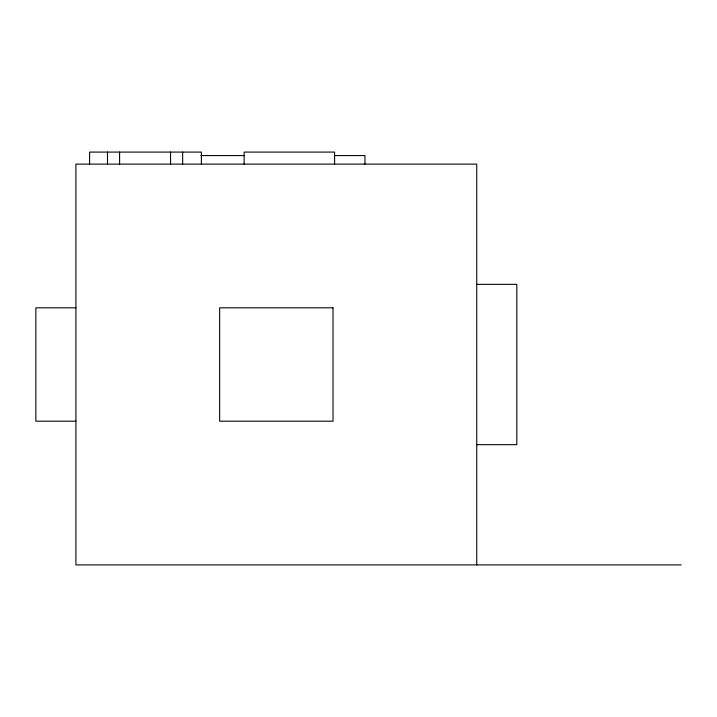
<?xml version="1.0" encoding="UTF-8"?>
<svg xmlns="http://www.w3.org/2000/svg" width="717" height="717" viewBox="0 0 717 717"><rect width="100%" height="100%" fill="white"/><g stroke="black" fill="none" stroke-linecap="round" stroke-linejoin="round"><path stroke-width="1.08" d="M200.957 155.571L244.497 155.571M334.803 155.571L364.953 155.571L364.953 164.112M476.742 284.353L516.823 284.353L516.823 444.674L476.742 444.674M75.93 307.826L35.85 307.826L35.85 421.193L75.93 421.193M681.15 564.915L75.93 564.915L75.93 164.112L476.742 164.112L476.742 564.915M334.597 164.112L334.597 152.085L244.121 152.085L244.121 164.112M201.378 164.112L201.378 152.085L89.589 152.085L89.589 164.112M182.656 152.085L182.656 164.112M170.565 152.085L170.565 164.112M119.596 152.085L119.596 164.112M107.505 152.085L107.505 164.112M333.02 307.826L219.653 307.826L219.653 421.193L333.02 421.193L333.02 307.826"/></g></svg>
